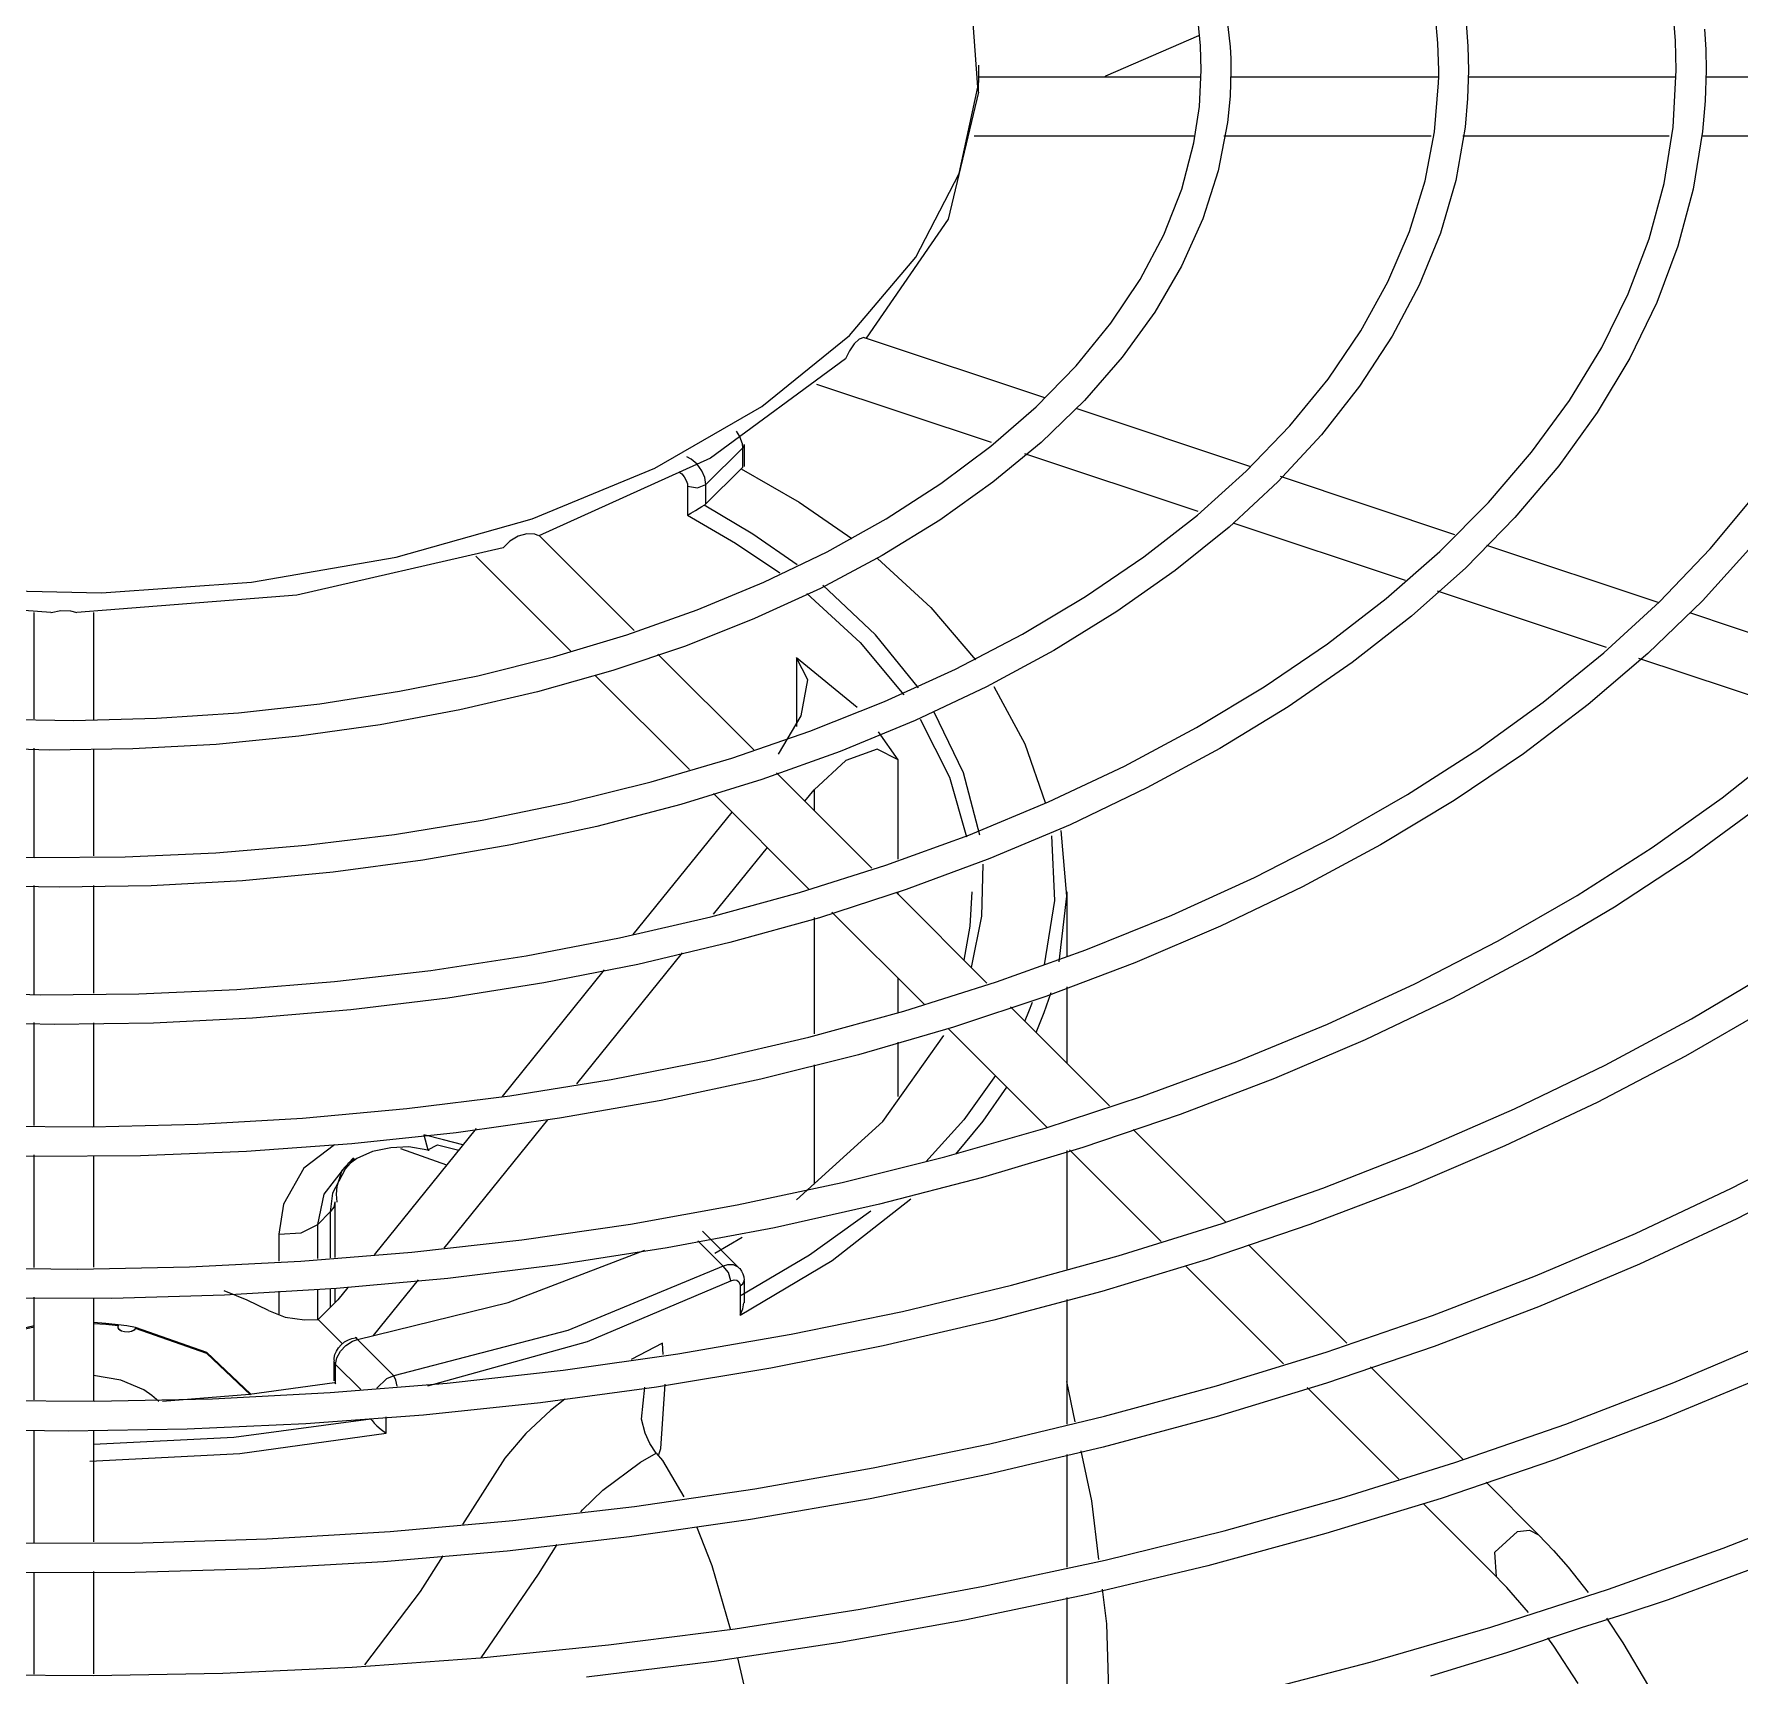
# Model space of a CAD drawing. Extents: x 594 to 813, y 174 to 240.
# Drawn here: x 757.526 to 758.247, y 206.347 to 207.04 of the extents above; entities that cross this region are included whole.
import ezdxf

# ---------------------------------------------------------------- set-up
doc = ezdxf.new("R2010")
doc.units = 0
doc.header["$MEASUREMENT"] = 0
doc.layers.add('AC.REF(S). PIPING', color=3, linetype='CONTINUOUS', lineweight=30)
doc.layers.add('LG-Product', color=3, linetype='CONTINUOUS')

# ---------------------------------------------------------------- blocks, each defined once
blk = doc.blocks.new('UW1-4')
at = {"layer": 'LG-Product', "color": 3, "linetype": 'Continuous'}
for p, q in [((3534.191, 4644.962), (3533.963, 4643.008)), ((3544.626, 4641.314), (3544.89, 4644.993)), ((3515.161, 4643.262), (3515.262, 4644.491)), ((3525.192, 4643.162), (3525.293, 4644.292)), ((3513.936, 4643.755), (3513.888, 4642.893)), ((3524.002, 4644.025), (3523.929, 4643.029)), ((3535.223, 4643.054), (3535.323, 4644.074)), ((3539.211, 4641.781), (3535.294, 4643.486)), ((3513.888, 4642.893), (3513.873, 4642.03)), ((3515.127, 4642.03), (3515.161, 4643.262)), ((3523.929, 4643.029), (3523.904, 4642.03)), ((3525.158, 4642.03), (3525.192, 4643.162)), ((3533.963, 4643.008), (3533.942, 4642.519)), ((3535.189, 4642.03), (3535.223, 4643.054)), ((3513.873, 4642.03), (3513.909, 4640.73)), ((3515.257, 4639.626), (3515.127, 4642.03)), ((3523.904, 4642.03), (3523.94, 4640.823)), ((3525.16, 4641.76), (3525.158, 4642.03)), ((3533.942, 4642.519), (3533.935, 4642.03)), ((3533.935, 4642.03), (3533.971, 4640.925)), ((3535.265, 4640.488), (3535.189, 4642.03)), ((3544.593, 4642.235), (3544.593, 4641.506)), ((3513.878, 4641.749), (3505.098, 4641.749)), ((3523.91, 4641.749), (3515.133, 4641.749)), ((3525.165, 4641.49), (3525.16, 4641.76)), ((3533.939, 4641.749), (3525.161, 4641.749)), ((3525.338, 4639.419), (3525.165, 4641.49)), ((3544.592, 4641.749), (3535.197, 4641.749)), ((3539.245, 4641.765), (3539.211, 4641.781)), ((3544.597, 4641.109), (3544.594, 4641.506)), ((3545.415, 4637.659), (3544.626, 4641.314)), ((3513.909, 4640.73), (3514.016, 4639.432)), ((3523.94, 4640.823), (3524.048, 4639.62)), ((3533.971, 4640.925), (3534.08, 4639.823)), ((3544.597, 4641.101), (3544.597, 4641.109)), ((3544.597, 4641.101), (3545.868, 4635.735)), ((3534.08, 4639.823), (3534.476, 4637.773)), ((3535.493, 4638.953), (3535.265, 4640.488)), ((3505.297, 4639.241), (3514.057, 4639.241)), ((3514.016, 4639.432), (3514.412, 4637.003)), ((3515.644, 4637.236), (3515.257, 4639.626)), ((3515.427, 4639.241), (3524.135, 4639.241)), ((3524.048, 4639.62), (3524.444, 4637.372)), ((3525.738, 4637.354), (3525.338, 4639.419)), ((3525.476, 4639.241), (3534.228, 4639.241)), ((3535.465, 4639.241), (3544.777, 4639.241)), ((3536.006, 4637.005), (3535.493, 4638.953)), ((3534.476, 4637.773), (3535.122, 4635.747)), ((3547.235, 4634.13), (3545.415, 4637.659)), ((3514.412, 4637.003), (3515.058, 4634.593)), ((3516.277, 4634.901), (3515.644, 4637.236)), ((3524.444, 4637.372), (3525.09, 4635.146)), ((3526.398, 4635.211), (3525.738, 4637.354)), ((3536.764, 4635.077), (3536.006, 4637.005)), ((3535.122, 4635.747), (3536.014, 4633.753)), ((3545.868, 4635.735), (3549.341, 4630.705)), ((3517.157, 4632.588), (3516.277, 4634.901)), ((3525.09, 4635.146), (3525.984, 4632.949)), ((3527.304, 4633.094), (3526.398, 4635.211)), ((3537.762, 4633.188), (3536.764, 4635.077)), ((3515.058, 4634.593), (3515.954, 4632.211)), ((3550.037, 4630.821), (3547.235, 4634.13)), ((3536.014, 4633.753), (3537.147, 4631.806)), ((3525.984, 4632.949), (3527.121, 4630.795)), ((3528.451, 4631.017), (3527.304, 4633.094)), ((3538.998, 4631.341), (3537.762, 4633.188)), ((3515.954, 4632.211), (3517.093, 4629.868)), ((3518.279, 4630.312), (3517.157, 4632.588)), ((3537.147, 4631.806), (3538.519, 4629.908)), ((3540.465, 4629.547), (3538.998, 4631.341)), ((3527.121, 4630.795), (3528.499, 4628.685)), ((3529.834, 4628.983), (3528.451, 4631.017)), ((3549.378, 4630.722), (3541.811, 4628.2)), ((3549.38, 4630.716), (3549.44, 4630.732)), ((3549.44, 4630.732), (3549.63, 4630.667)), ((3549.63, 4630.667), (3549.84, 4630.475)), ((3549.84, 4630.475), (3550.045, 4630.177)), ((3553.743, 4627.824), (3550.037, 4630.821)), ((3517.093, 4629.868), (3518.475, 4627.566)), ((3519.641, 4628.077), (3518.279, 4630.312)), ((3538.519, 4629.908), (3540.118, 4628.075)), ((3550.045, 4630.177), (3550.211, 4629.835)), ((3550.211, 4629.835), (3555.905, 4625.649)), ((3542.157, 4627.814), (3540.465, 4629.547)), ((3528.499, 4628.685), (3530.109, 4626.635)), ((3531.449, 4627.005), (3529.834, 4628.983)), ((3544.039, 4626.299), (3551.418, 4628.759)), ((3521.238, 4625.893), (3519.641, 4628.077)), ((3540.476, 4627.755), (3533.103, 4625.297)), ((3540.118, 4628.075), (3541.944, 4626.309)), ((3544.065, 4626.154), (3542.157, 4627.814)), ((3558.253, 4625.22), (3553.743, 4627.824)), ((3518.475, 4627.566), (3520.093, 4625.319)), ((3533.289, 4625.089), (3531.449, 4627.005)), ((3530.109, 4626.635), (3531.949, 4624.647)), ((3541.944, 4626.309), (3543.98, 4624.626)), ((3546.18, 4624.574), (3544.065, 4626.154)), ((3554.492, 4626.217), (3554.492, 4625.29)), ((3554.492, 4626.217), (3554.509, 4626.142)), ((3554.509, 4626.142), (3554.559, 4626.072)), ((3554.578, 4626.256), (3554.559, 4626.072)), ((3554.681, 4626.554), (3554.578, 4626.256)), ((3554.826, 4626.778), (3554.681, 4626.554)), ((3523.064, 4623.765), (3521.238, 4625.893)), ((3535.32, 4623.392), (3542.631, 4625.83)), ((3556.1, 4624.531), (3554.559, 4626.072)), ((3554.559, 4626.072), (3554.559, 4625.244)), ((3555.905, 4625.649), (3563.155, 4622.362)), ((3556.478, 4625.384), (3556.73, 4625.597)), ((3556.73, 4625.597), (3556.913, 4625.696)), ((3520.093, 4625.319), (3521.944, 4623.131)), ((3531.86, 4624.883), (3524.49, 4622.426)), ((3535.347, 4623.243), (3533.289, 4625.089)), ((3554.614, 4625.198), (3552.169, 4623.782)), ((3554.559, 4625.244), (3554.614, 4625.198)), ((3554.614, 4625.198), (3556.1, 4623.712)), ((3556.1, 4624.531), (3556.146, 4624.82)), ((3556.146, 4624.82), (3556.276, 4625.115)), ((3556.276, 4625.115), (3556.478, 4625.384)), ((3556.931, 4624.707), (3556.884, 4624.554)), ((3557.014, 4624.856), (3556.931, 4624.707)), ((3557.125, 4624.982), (3557.014, 4624.856)), ((3557.25, 4625.071), (3557.125, 4624.982)), ((3563.444, 4623.08), (3558.253, 4625.22)), ((3513.696, 4621.813), (3511.787, 4624.107)), ((3531.949, 4624.647), (3534.008, 4622.735)), ((3543.98, 4624.626), (3546.223, 4623.031)), ((3548.492, 4623.084), (3546.18, 4624.574)), ((3556.1, 4623.712), (3556.1, 4624.531)), ((3556.46, 4624.389), (3556.1, 4624.531)), ((3556.876, 4624.464), (3556.46, 4624.389)), ((3556.884, 4624.554), (3556.876, 4624.464)), ((3556.876, 4624.464), (3556.876, 4623.235)), ((3525.114, 4621.703), (3523.064, 4623.765)), ((3552.169, 4623.782), (3549.94, 4622.252)), ((3554.123, 4622.439), (3556.17, 4623.658)), ((3556.132, 4623.684), (3556.1, 4623.712)), ((3556.17, 4623.658), (3556.132, 4623.684)), ((3556.272, 4623.596), (3556.17, 4623.658)), ((3556.385, 4623.528), (3556.272, 4623.596)), ((3556.542, 4623.434), (3556.385, 4623.528)), ((3556.735, 4623.318), (3556.542, 4623.434)), ((3556.874, 4623.236), (3556.735, 4623.318)), ((3521.944, 4623.131), (3524.018, 4621.013)), ((3526.567, 4620.475), (3533.843, 4622.9)), ((3534.008, 4622.735), (3536.281, 4620.904)), ((3537.613, 4621.478), (3535.347, 4623.243)), ((3546.223, 4623.031), (3548.655, 4621.535)), ((3550.987, 4621.692), (3548.492, 4623.084)), ((3556.876, 4623.235), (3554.848, 4622.059)), ((3556.876, 4623.235), (3556.874, 4623.236)), ((3569.175, 4621.463), (3563.444, 4623.08)), ((3511.932, 4621.932), (3514.018, 4619.626)), ((3515.831, 4619.581), (3513.696, 4621.813)), ((3523.14, 4621.976), (3515.865, 4619.551)), ((3552.245, 4621.133), (3554.123, 4622.439)), ((3554.848, 4622.059), (3552.981, 4620.798)), ((3563.131, 4622.369), (3559.129, 4618.367)), ((3563.155, 4622.362), (3563.331, 4622.432)), ((3563.331, 4622.432), (3563.665, 4622.448)), ((3563.665, 4622.448), (3564.029, 4622.344)), ((3564.029, 4622.344), (3564.381, 4622.133)), ((3564.381, 4622.133), (3564.662, 4621.86)), ((3564.662, 4621.86), (3573.375, 4619.855)), ((3527.38, 4619.714), (3525.114, 4621.703)), ((3540.08, 4619.8), (3537.613, 4621.478)), ((3548.861, 4621.408), (3546.599, 4619.332)), ((3548.655, 4621.535), (3551.267, 4620.145)), ((3553.654, 4620.407), (3550.987, 4621.692)), ((3561.802, 4617.494), (3565.817, 4621.509)), ((3575.288, 4620.412), (3569.175, 4621.463)), ((3524.018, 4621.013), (3526.312, 4618.97)), ((3536.281, 4620.904), (3538.753, 4619.165)), ((3556.477, 4619.234), (3553.654, 4620.407)), ((3581.618, 4619.957), (3575.288, 4620.412)), ((3518.077, 4617.645), (3525.207, 4620.021)), ((3529.853, 4617.807), (3527.38, 4619.714)), ((3542.735, 4618.217), (3540.08, 4619.8)), ((3548.935, 4618.179), (3551.172, 4620.284)), ((3551.847, 4619.925), (3549.59, 4617.857)), ((3551.267, 4620.145), (3554.044, 4618.868)), ((3573.375, 4619.855), (3582.667, 4619.121)), ((3587.991, 4620.109), (3581.618, 4619.957)), ((3583.76, 4619.121), (3593.053, 4619.855)), ((3514.574, 4619.121), (3507.083, 4616.624)), ((3514.018, 4619.626), (3516.328, 4617.39)), ((3518.183, 4617.422), (3515.831, 4619.581)), ((3526.312, 4618.97), (3528.813, 4617.013)), ((3538.753, 4619.165), (3541.418, 4617.523)), ((3546.599, 4619.332), (3544.721, 4617.133)), ((3559.444, 4618.181), (3556.477, 4619.234)), ((3581.96, 4619.13), (3581.96, 4614.607)), ((3582.926, 4619.194), (3582.667, 4619.121)), ((3583.346, 4619.215), (3582.926, 4619.194)), ((3583.751, 4619.124), (3583.346, 4619.215)), ((3583.76, 4619.121), (3583.751, 4619.124)), ((3584.468, 4614.631), (3584.468, 4619.13)), ((3545.568, 4616.737), (3542.735, 4618.217)), ((3554.044, 4618.868), (3556.969, 4617.711)), ((3532.526, 4615.988), (3529.853, 4617.807)), ((3541.418, 4617.523), (3544.261, 4615.987)), ((3547.122, 4615.943), (3548.935, 4618.179)), ((3549.59, 4617.857), (3547.749, 4615.654)), ((3556.969, 4617.711), (3560.031, 4616.679)), ((3562.536, 4617.255), (3559.444, 4618.181)), ((3509.181, 4614.68), (3516.704, 4617.187)), ((3516.328, 4617.39), (3518.851, 4615.235)), ((3520.747, 4615.341), (3518.183, 4617.422)), ((3528.813, 4617.013), (3531.516, 4615.147)), ((3549.719, 4615.122), (3552.281, 4617.21)), ((3551.795, 4616.277), (3552.281, 4617.21)), ((3552.281, 4617.21), (3552.281, 4614.314)), ((3558.133, 4617.372), (3554.082, 4613.321)), ((3565.738, 4616.458), (3562.536, 4617.255)), ((3548.566, 4615.367), (3545.568, 4616.737)), ((3552.077, 4614.766), (3551.795, 4616.277)), ((3556.799, 4612.491), (3560.79, 4616.482)), ((3560.031, 4616.679), (3563.21, 4615.778)), ((3569.033, 4615.798), (3565.738, 4616.458)), ((3523.514, 4613.345), (3520.747, 4615.341)), ((3535.389, 4614.264), (3532.526, 4615.988)), ((3543.938, 4616.006), (3542.632, 4613.586)), ((3544.261, 4615.987), (3547.271, 4614.562)), ((3551.717, 4614.112), (3548.566, 4615.367)), ((3563.21, 4615.778), (3566.492, 4615.012)), ((3572.404, 4615.276), (3569.033, 4615.798)), ((3518.851, 4615.235), (3521.581, 4613.165)), ((3531.516, 4615.147), (3534.407, 4613.38)), ((3545.224, 4612.357), (3546.459, 4614.916)), ((3547.059, 4614.62), (3545.823, 4612.17)), ((3553.041, 4613.141), (3552.077, 4614.766)), ((3566.492, 4615.012), (3569.86, 4614.385)), ((3575.832, 4614.896), (3572.404, 4615.276)), ((3579.3, 4614.66), (3575.832, 4614.896)), ((3582.788, 4614.569), (3579.3, 4614.66)), ((3586.278, 4614.625), (3582.788, 4614.569)), ((3538.429, 4612.643), (3535.389, 4614.264)), ((3547.271, 4614.562), (3550.435, 4613.256)), ((3547.982, 4612.911), (3548.82, 4614.088)), ((3555.005, 4612.979), (3551.717, 4614.112)), ((3569.86, 4614.385), (3573.296, 4613.9)), ((3573.296, 4613.9), (3576.782, 4613.559)), ((3513.187, 4611.308), (3510.423, 4613.505)), ((3526.474, 4611.442), (3523.514, 4613.345)), ((3534.407, 4613.38), (3537.478, 4611.718)), ((3542.632, 4613.586), (3541.78, 4611.099)), ((3547.982, 4612.911), (3548.867, 4613.349)), ((3548.867, 4613.349), (3550.187, 4612.876)), ((3550.435, 4613.256), (3553.738, 4612.073)), ((3576.782, 4613.559), (3580.302, 4613.364)), ((3580.302, 4613.364), (3583.836, 4613.317)), ((3581.96, 4613.376), (3581.96, 4608.848)), ((3583.836, 4613.317), (3587.368, 4613.416)), ((3584.468, 4608.784), (3584.468, 4613.395)), ((3521.581, 4613.165), (3524.508, 4611.189)), ((3541.638, 4611.129), (3538.429, 4612.643)), ((3547.982, 4608.716), (3547.982, 4612.911)), ((3550.187, 4612.876), (3551.536, 4611.636)), ((3558.418, 4611.972), (3555.005, 4612.979)), ((3544.532, 4609.73), (3545.224, 4612.357)), ((3545.823, 4612.17), (3545.093, 4609.653)), ((3553.123, 4612.362), (3549.097, 4608.336)), ((3553.738, 4612.073), (3557.167, 4611.018)), ((3561.939, 4611.097), (3558.418, 4611.972)), ((3516.152, 4609.199), (3513.187, 4611.308)), ((3524.508, 4611.189), (3527.624, 4609.312)), ((3529.62, 4609.638), (3526.474, 4611.442)), ((3537.478, 4611.718), (3540.715, 4610.168)), ((3545.001, 4609.731), (3541.638, 4611.129)), ((3551.921, 4611.16), (3551.536, 4611.636)), ((3551.536, 4611.636), (3551.536, 4610.775)), ((3551.743, 4607.435), (3555.785, 4611.477)), ((3557.167, 4611.018), (3560.707, 4610.096)), ((3565.554, 4610.358), (3561.939, 4611.097)), ((3511.625, 4610.923), (3514.58, 4608.755)), ((3555.011, 4610.702), (3559.191, 4605.524)), ((3569.247, 4609.757), (3565.554, 4610.358)), ((3532.939, 4607.939), (3529.62, 4609.638)), ((3540.715, 4610.168), (3544.108, 4608.735)), ((3540.867, 4607.15), (3541.107, 4609.92)), ((3541.507, 4609.695), (3541.389, 4606.964)), ((3548.508, 4608.452), (3545.001, 4609.731)), ((3560.707, 4610.096), (3564.343, 4609.311)), ((3573.001, 4609.297), (3569.247, 4609.757)), ((3519.311, 4607.183), (3516.152, 4609.199)), ((3527.624, 4609.312), (3530.917, 4607.541)), ((3555.778, 4606.384), (3553.506, 4609.197)), ((3564.343, 4609.311), (3568.059, 4608.665)), ((3576.799, 4608.981), (3573.001, 4609.297)), ((3580.626, 4608.81), (3576.799, 4608.981)), ((3588.297, 4608.905), (3584.464, 4608.785)), ((3514.58, 4608.755), (3517.731, 4606.681)), ((3544.108, 4608.735), (3547.644, 4607.424)), ((3544.457, 4606.31), (3544.399, 4608.503)), ((3552.144, 4607.299), (3548.508, 4608.452)), ((3568.059, 4608.665), (3571.839, 4608.161)), ((3571.839, 4608.161), (3575.668, 4607.802)), ((3584.464, 4608.785), (3580.626, 4608.81)), ((3530.917, 4607.541), (3534.378, 4605.882)), ((3536.423, 4606.35), (3532.939, 4607.939)), ((3547.644, 4607.424), (3551.309, 4606.239)), ((3575.668, 4607.802), (3579.529, 4607.589)), ((3579.529, 4607.589), (3583.406, 4607.523)), ((3581.96, 4607.593), (3581.96, 4603.049)), ((3583.406, 4607.523), (3587.281, 4607.604)), ((3584.468, 4603), (3584.468, 4607.598)), ((3522.654, 4605.265), (3519.311, 4607.183)), ((3540.866, 4607.332), (3540.866, 4604.606)), ((3541.18, 4604.382), (3540.867, 4607.15)), ((3541.389, 4606.964), (3541.816, 4604.244)), ((3548.06, 4607.298), (3544.237, 4603.475)), ((3544.878, 4607.332), (3544.961, 4605.888)), ((3547.982, 4607.219), (3547.982, 4607.322)), ((3555.898, 4606.274), (3552.144, 4607.299)), ((3517.731, 4606.681), (3521.068, 4604.708)), ((3540.059, 4604.877), (3536.423, 4606.35)), ((3544.893, 4604.132), (3544.457, 4606.31)), ((3546.891, 4602.583), (3550.786, 4606.478)), ((3551.309, 4606.239), (3555.09, 4605.186)), ((3551.536, 4606.253), (3551.536, 4601.338)), ((3559.752, 4605.383), (3555.898, 4606.274)), ((3526.171, 4603.453), (3522.654, 4605.265)), ((3534.378, 4605.882), (3537.994, 4604.339)), ((3544.961, 4605.888), (3545.211, 4604.45)), ((3563.696, 4604.628), (3559.752, 4605.383)), ((3521.068, 4604.708), (3524.581, 4602.842)), ((3543.836, 4603.525), (3540.059, 4604.877)), ((3555.09, 4605.186), (3558.974, 4604.267)), ((3561.556, 4599.228), (3557.095, 4604.752)), ((3567.712, 4604.013), (3563.696, 4604.628)), ((3514.49, 4601.966), (3511.021, 4604.023)), ((3537.994, 4604.339), (3541.754, 4602.918)), ((3558.974, 4604.267), (3562.946, 4603.486)), ((3560.391, 4604.039), (3564.711, 4598.688)), ((3571.786, 4603.541), (3567.712, 4604.013)), ((3529.853, 4601.751), (3526.171, 4603.453)), ((3540.866, 4603.319), (3540.866, 4600.104)), ((3547.741, 4602.299), (3543.836, 4603.525)), ((3547.982, 4602.238), (3547.982, 4603.673)), ((3562.946, 4603.486), (3566.992, 4602.846)), ((3575.902, 4603.212), (3571.786, 4603.541)), ((3580.047, 4603.028), (3575.902, 4603.212)), ((3588.354, 4603.097), (3584.202, 4602.989)), ((3511.182, 4602.451), (3514.737, 4600.393)), ((3524.581, 4602.842), (3528.26, 4601.087)), ((3543.239, 4602.478), (3539.061, 4598.3)), ((3541.813, 4602.234), (3541.522, 4603.079)), ((3541.754, 4602.918), (3545.647, 4601.622)), ((3542.32, 4602.66), (3542.474, 4602.269)), ((3566.992, 4602.846), (3571.097, 4602.349)), ((3584.202, 4602.989), (3580.047, 4603.028)), ((3518.137, 4600.012), (3514.49, 4601.966)), ((3533.689, 4600.164), (3529.853, 4601.751)), ((3542.156, 4601.395), (3541.813, 4602.234)), ((3542.474, 4602.269), (3542.64, 4601.879)), ((3551.762, 4601.202), (3547.741, 4602.299)), ((3571.097, 4602.349), (3575.247, 4601.997)), ((3575.247, 4601.997), (3579.425, 4601.791)), ((3579.425, 4601.791), (3583.617, 4601.732)), ((3581.96, 4601.799), (3581.96, 4597.405)), ((3583.617, 4601.732), (3587.807, 4601.82)), ((3584.468, 4597.462), (3584.468, 4601.808)), ((3528.26, 4601.087), (3532.095, 4599.448)), ((3541.694, 4597.386), (3545.87, 4601.562)), ((3545.647, 4601.622), (3549.659, 4600.456)), ((3548.632, 4597.637), (3546.061, 4601.271)), ((3547.982, 4598.694), (3547.982, 4600.99)), ((3555.885, 4600.238), (3551.762, 4601.202)), ((3514.737, 4600.393), (3518.468, 4598.442)), ((3549.659, 4600.456), (3553.778, 4599.424)), ((3560.097, 4599.411), (3555.885, 4600.238)), ((3521.953, 4598.166), (3518.137, 4600.012)), ((3537.669, 4598.698), (3533.689, 4600.164)), ((3543.879, 4599.571), (3545.216, 4597.712)), ((3551.536, 4600.029), (3551.536, 4594.995)), ((3532.095, 4599.448), (3536.075, 4597.931)), ((3544.392, 4597.651), (3543.393, 4599.085)), ((3553.778, 4599.424), (3557.991, 4598.528)), ((3564.385, 4598.724), (3560.097, 4599.411)), ((3518.468, 4598.442), (3522.363, 4596.603)), ((3525.927, 4596.433), (3521.953, 4598.166)), ((3541.779, 4597.356), (3537.669, 4598.698)), ((3557.991, 4598.528), (3562.284, 4597.772)), ((3568.734, 4598.177), (3564.385, 4598.724)), ((3573.13, 4597.774), (3568.734, 4598.177)), ((3536.075, 4597.931), (3540.188, 4596.539)), ((3546.009, 4596.142), (3541.779, 4597.356)), ((3545.548, 4596.258), (3544.392, 4597.651)), ((3545.216, 4597.712), (3546.821, 4595.925)), ((3552.28, 4594.324), (3548.632, 4597.637)), ((3562.284, 4597.772), (3566.643, 4597.158)), ((3567.16, 4592.288), (3562.781, 4597.711)), ((3565.802, 4597.337), (3570.105, 4592.008)), ((3577.559, 4597.516), (3573.13, 4597.774)), ((3582.007, 4597.404), (3577.559, 4597.516)), ((3586.458, 4597.437), (3582.007, 4597.404)), ((3512.8, 4594.813), (3508.91, 4596.827)), ((3538.061, 4597.3), (3534.148, 4593.387)), ((3566.36, 4596.646), (3567.185, 4596.865)), ((3566.643, 4597.158), (3571.055, 4596.687)), ((3567.439, 4596.646), (3566.989, 4596.536)), ((3567.185, 4596.865), (3568.019, 4597.073)), ((3567.849, 4596.439), (3567.439, 4596.646)), ((3568.019, 4597.073), (3567.849, 4596.439)), ((3571.055, 4596.687), (3575.506, 4596.362)), ((3571.779, 4596.646), (3573.076, 4595.666)), ((3522.363, 4596.603), (3526.413, 4594.88)), ((3530.05, 4594.818), (3525.927, 4596.433)), ((3536.881, 4592.573), (3540.752, 4596.444)), ((3540.188, 4596.539), (3544.423, 4595.276)), ((3540.866, 4596.407), (3540.866, 4591.406)), ((3550.347, 4595.061), (3546.009, 4596.142)), ((3566.989, 4596.536), (3566.541, 4596.422)), ((3568.992, 4596.498), (3567.049, 4595.805)), ((3567.794, 4596.407), (3567.82, 4596.416)), ((3567.82, 4596.416), (3567.846, 4596.425)), ((3567.846, 4596.425), (3568.64, 4596.562)), ((3568.64, 4596.562), (3569.41, 4596.522)), ((3569.41, 4596.522), (3570.186, 4596.363)), ((3570.186, 4596.363), (3570.841, 4596.074)), ((3570.841, 4596.074), (3571.104, 4595.87)), ((3570.944, 4596.065), (3571.208, 4595.857)), ((3570.983, 4596.097), (3570.987, 4596.095)), ((3570.987, 4596.095), (3570.992, 4596.092)), ((3570.992, 4596.092), (3571.479, 4595.569)), ((3575.506, 4596.362), (3579.982, 4596.183)), ((3579.982, 4596.183), (3584.468, 4596.15)), ((3581.96, 4596.201), (3581.96, 4591.479)), ((3584.468, 4596.15), (3588.949, 4596.265)), ((3584.468, 4591.47), (3584.468, 4596.224)), ((3508.632, 4595.552), (3512.576, 4593.526)), ((3544.423, 4595.276), (3548.768, 4594.146)), ((3571.104, 4595.87), (3571.324, 4595.629)), ((3571.208, 4595.857), (3571.865, 4594.604)), ((3572.218, 4594.56), (3571.351, 4595.696)), ((3571.479, 4595.569), (3571.686, 4594.892)), ((3573.076, 4595.666), (3573.94, 4594.14)), ((3516.856, 4592.909), (3512.8, 4594.813)), ((3526.413, 4594.88), (3530.607, 4593.279)), ((3534.31, 4593.326), (3530.05, 4594.818)), ((3554.779, 4594.114), (3550.347, 4595.061)), ((3571.708, 4594.567), (3571.684, 4594.227)), ((3571.686, 4594.892), (3571.708, 4594.567)), ((3571.865, 4594.604), (3571.967, 4593.815)), ((3572.491, 4593.291), (3572.218, 4594.56)), ((3550.767, 4591.772), (3547.445, 4594.364)), ((3548.768, 4594.146), (3553.21, 4593.151)), ((3549.138, 4593.852), (3551.721, 4591.989)), ((3559.293, 4593.306), (3554.779, 4594.114)), ((3571.765, 4594.249), (3571.765, 4591.898)), ((3571.765, 4594.249), (3571.817, 4594.024)), ((3571.817, 4594.024), (3571.967, 4593.815)), ((3571.967, 4593.815), (3572.491, 4593.291)), ((3571.967, 4593.815), (3571.967, 4591.885)), ((3573.94, 4594.14), (3574.129, 4592.878)), ((3512.576, 4593.526), (3516.684, 4591.612)), ((3530.607, 4593.279), (3534.936, 4591.803)), ((3538.697, 4591.959), (3534.31, 4593.326)), ((3553.21, 4593.151), (3557.736, 4592.295)), ((3563.877, 4592.638), (3559.293, 4593.306)), ((3572.491, 4591.851), (3572.491, 4593.291)), ((3573.193, 4592.929), (3572.491, 4593.291)), ((3521.067, 4591.119), (3516.856, 4592.909)), ((3533.194, 4592.432), (3529.035, 4588.273)), ((3555.142, 4592.414), (3554.578, 4592.756)), ((3556.249, 4592.999), (3554.709, 4591.459)), ((3555.719, 4592.078), (3555.142, 4592.414)), ((3556.443, 4592.594), (3555.376, 4591.528)), ((3557.736, 4592.295), (3562.335, 4591.58)), ((3568.517, 4592.112), (3563.877, 4592.638)), ((3574.129, 4592.878), (3573.193, 4592.929)), ((3574.129, 4592.878), (3574.129, 4591.743)), ((3516.684, 4591.612), (3520.946, 4589.816)), ((3534.936, 4591.803), (3539.387, 4590.455)), ((3543.199, 4590.723), (3538.697, 4591.959)), ((3554.658, 4589.461), (3550.767, 4591.772)), ((3551.721, 4591.989), (3554.614, 4590.285)), ((3554.736, 4591.485), (3554.94, 4591.583)), ((3554.94, 4591.583), (3555.193, 4591.583)), ((3555.193, 4591.583), (3555.376, 4591.528)), ((3564.448, 4589.995), (3558.678, 4592.197)), ((3562.335, 4591.58), (3566.993, 4591.007)), ((3573.199, 4591.731), (3568.517, 4592.112)), ((3577.909, 4591.494), (3573.199, 4591.731)), ((3525.425, 4589.448), (3521.067, 4591.119)), ((3531.709, 4587.401), (3535.851, 4591.543)), ((3554.492, 4590.905), (3554.492, 4589.978)), ((3554.536, 4590.787), (3554.492, 4590.904)), ((3554.503, 4591.07), (3554.493, 4590.94)), ((3554.493, 4590.94), (3554.495, 4590.922)), ((3554.495, 4590.922), (3554.497, 4590.904)), ((3554.542, 4591.197), (3554.503, 4591.07)), ((3554.596, 4591.319), (3554.542, 4591.197)), ((3554.674, 4591.422), (3554.596, 4591.319)), ((3554.711, 4590.869), (3554.665, 4590.763)), ((3554.693, 4591.438), (3554.674, 4591.422)), ((3554.714, 4591.454), (3554.693, 4591.438)), ((3554.797, 4590.932), (3554.711, 4590.869)), ((3554.714, 4591.453), (3554.736, 4591.485)), ((3554.914, 4590.943), (3554.797, 4590.932)), ((3555.046, 4590.9), (3554.914, 4590.943)), ((3555.046, 4590.9), (3555.143, 4591.254)), ((3561.101, 4588.352), (3555.046, 4590.9)), ((3555.143, 4591.254), (3555.376, 4591.528)), ((3555.376, 4591.528), (3561.931, 4588.816)), ((3566.993, 4591.007), (3571.696, 4590.579)), ((3570.134, 4588.604), (3568.241, 4590.949)), ((3582.635, 4591.403), (3577.909, 4591.494)), ((3587.363, 4591.458), (3582.635, 4591.403)), ((3539.387, 4590.455), (3543.95, 4589.24)), ((3547.806, 4589.619), (3543.199, 4590.723)), ((3554.658, 4590.69), (3554.536, 4590.787)), ((3554.665, 4590.763), (3554.658, 4590.69)), ((3554.658, 4590.69), (3554.658, 4589.461)), ((3571.217, 4590.631), (3571.639, 4590.109)), ((3571.696, 4590.579), (3576.432, 4590.297)), ((3571.765, 4590.577), (3571.765, 4589.981)), ((3571.967, 4590.567), (3571.967, 4589.779)), ((3572.491, 4589.269), (3572.491, 4590.544)), ((3574.129, 4590.472), (3574.129, 4589.478)), ((3575.47, 4590.091), (3576.443, 4590.478)), ((3576.432, 4590.297), (3581.187, 4590.162)), ((3581.187, 4590.162), (3585.948, 4590.172)), ((3581.96, 4590.176), (3581.96, 4585.821)), ((3584.468, 4585.876), (3584.468, 4590.22)), ((3520.946, 4589.816), (3525.352, 4588.141)), ((3529.919, 4587.9), (3525.425, 4589.448)), ((3540.866, 4590.117), (3540.866, 4584.86)), ((3552.503, 4588.652), (3547.806, 4589.619)), ((3554.536, 4589.723), (3554.494, 4589.978)), ((3554.657, 4589.464), (3554.536, 4589.723)), ((3554.658, 4589.461), (3554.657, 4589.464)), ((3570.813, 4588.431), (3564.448, 4589.995)), ((3572.476, 4589.269), (3571.639, 4590.109)), ((3574.57, 4589.648), (3573.87, 4589.379)), ((3574.57, 4589.648), (3575.47, 4590.091)), ((3543.95, 4589.24), (3548.613, 4588.159)), ((3561.931, 4588.816), (3569.276, 4586.895)), ((3572.476, 4589.269), (3571.45, 4588.242)), ((3573.055, 4589.258), (3572.476, 4589.269)), ((3573.87, 4589.379), (3573.055, 4589.258)), ((3577.175, 4587.88), (3580.187, 4588.943)), ((3577.175, 4587.835), (3580.187, 4588.898)), ((3580.185, 4588.903), (3580.25, 4588.828)), ((3580.187, 4588.943), (3580.548, 4589.004)), ((3580.187, 4588.898), (3580.254, 4588.824)), ((3580.25, 4588.828), (3580.362, 4588.771)), ((3580.254, 4588.824), (3580.367, 4588.77)), ((3580.362, 4588.771), (3580.43, 4588.754)), ((3580.367, 4588.77), (3580.502, 4588.743)), ((3580.43, 4588.754), (3580.501, 4588.744)), ((3580.501, 4588.744), (3580.645, 4588.75)), ((3580.502, 4588.743), (3580.645, 4588.75)), ((3580.548, 4589.004), (3580.914, 4589.055)), ((3580.645, 4588.75), (3580.776, 4588.787)), ((3580.645, 4588.75), (3580.776, 4588.786)), ((3580.776, 4588.786), (3580.87, 4588.847)), ((3580.776, 4588.787), (3580.829, 4588.815)), ((3580.829, 4588.815), (3580.872, 4588.85)), ((3580.87, 4588.847), (3580.92, 4588.927)), ((3580.872, 4588.85), (3580.919, 4588.932)), ((3580.919, 4588.932), (3580.911, 4589.016)), ((3580.914, 4589.055), (3581.434, 4589.109)), ((3580.914, 4589.01), (3581.434, 4589.064)), ((3580.92, 4588.927), (3580.914, 4589.01)), ((3581.434, 4589.109), (3581.96, 4589.141)), ((3581.434, 4589.064), (3581.96, 4589.097)), ((3584.468, 4589), (3586.104, 4588.62)), ((3584.468, 4588.956), (3586.104, 4588.575)), ((3515.238, 4586.61), (3510.834, 4588.48)), ((3525.352, 4588.141), (3529.892, 4586.591)), ((3548.613, 4588.159), (3553.364, 4587.216)), ((3557.281, 4587.823), (3552.503, 4588.652)), ((3557.907, 4587.799), (3557.939, 4588.281)), ((3557.939, 4588.281), (3559.263, 4587.586)), ((3567.849, 4586.472), (3561.101, 4588.352)), ((3569.276, 4586.895), (3570.813, 4588.431)), ((3570.813, 4588.431), (3570.862, 4588.498)), ((3571.021, 4588.357), (3570.813, 4588.431)), ((3570.862, 4588.498), (3570.906, 4588.514)), ((3571.055, 4588.471), (3570.903, 4588.502)), ((3571.307, 4588.178), (3571.021, 4588.357)), ((3571.199, 4588.417), (3571.055, 4588.471)), ((3571.358, 4588.325), (3571.199, 4588.417)), ((3571.537, 4587.938), (3571.307, 4588.178)), ((3571.501, 4588.206), (3571.358, 4588.325)), ((3571.611, 4588.079), (3571.501, 4588.206)), ((3571.701, 4587.938), (3571.611, 4588.079)), ((3528.036, 4587.274), (3524.121, 4583.359)), ((3534.537, 4586.479), (3529.919, 4587.9)), ((3562.125, 4587.135), (3557.281, 4587.823)), ((3571.737, 4587.378), (3570.671, 4586.312)), ((3571.686, 4587.661), (3571.537, 4587.938)), ((3571.737, 4587.378), (3571.686, 4587.661)), ((3571.765, 4587.794), (3571.701, 4587.938)), ((3571.737, 4587.378), (3571.788, 4587.449)), ((3571.737, 4586.559), (3571.737, 4587.378)), ((3571.796, 4587.644), (3571.765, 4587.794)), ((3571.788, 4587.449), (3571.805, 4587.524)), ((3571.79, 4587.524), (3571.796, 4587.584)), ((3571.796, 4587.584), (3571.796, 4587.644)), ((3571.805, 4586.686), (3571.805, 4587.523)), ((3575.334, 4586.141), (3577.175, 4587.88)), ((3575.334, 4586.096), (3577.175, 4587.835)), ((3511.224, 4586.938), (3515.695, 4585.076)), ((3519.788, 4584.859), (3515.238, 4586.61)), ((3529.892, 4586.591), (3534.555, 4585.169)), ((3540.509, 4584.953), (3540.865, 4586.655)), ((3553.364, 4587.216), (3558.19, 4586.414)), ((3558.009, 4583.823), (3557.829, 4586.544)), ((3567.024, 4586.589), (3562.125, 4587.135)), ((3571.966, 4586.187), (3567.024, 4586.589)), ((3569.138, 4586.459), (3569.197, 4586.706)), ((3569.197, 4586.706), (3569.276, 4586.895)), ((3569.276, 4586.895), (3569.582, 4586.768)), ((3569.582, 4586.768), (3570.001, 4586.377)), ((3571.763, 4586.589), (3571.737, 4586.559)), ((3571.783, 4586.621), (3571.763, 4586.589)), ((3575.379, 4586.121), (3571.783, 4586.621)), ((3579.835, 4586.3), (3580.811, 4586.706)), ((3580.811, 4586.706), (3581.96, 4586.914)), ((3526.84, 4582.532), (3530.717, 4586.409)), ((3539.27, 4585.188), (3534.537, 4586.479)), ((3558.19, 4586.414), (3563.08, 4585.754)), ((3558.828, 4585.069), (3558.675, 4586.417)), ((3562.06, 4585.907), (3562.671, 4585.431)), ((3576.936, 4585.931), (3571.966, 4586.187)), ((3579.041, 4585.824), (3575.379, 4586.121)), ((3581.922, 4585.82), (3576.936, 4585.931)), ((3579.204, 4585.816), (3579.491, 4586.071)), ((3579.491, 4586.071), (3579.835, 4586.3)), ((3586.912, 4585.856), (3581.922, 4585.82)), ((3534.555, 4585.169), (3539.33, 4583.88)), ((3544.107, 4584.031), (3539.27, 4585.188)), ((3562.671, 4585.431), (3563.703, 4584.463)), ((3563.08, 4585.754), (3568.021, 4585.237)), ((3568.021, 4585.237), (3573.001, 4584.866)), ((3569.607, 4584.478), (3569.607, 4585.17)), ((3515.695, 4585.076), (3520.309, 4583.336)), ((3524.474, 4583.23), (3519.788, 4584.859)), ((3558.465, 4584.036), (3558.672, 4584.468)), ((3558.672, 4584.468), (3558.828, 4585.069)), ((3563.703, 4584.463), (3564.592, 4583.426)), ((3569.609, 4584.48), (3569.607, 4584.478)), ((3575.783, 4583.612), (3569.607, 4584.478)), ((3569.813, 4584.631), (3569.609, 4584.48)), ((3569.996, 4584.79), (3569.813, 4584.631)), ((3570.105, 4584.9), (3569.996, 4584.79)), ((3570.196, 4585.009), (3570.105, 4584.9)), ((3570.196, 4585.009), (3570.251, 4585.073)), ((3570.251, 4585.073), (3576.038, 4584.291)), ((3573.001, 4584.866), (3578.007, 4584.64)), ((3578.007, 4584.64), (3583.026, 4584.562)), ((3581.96, 4584.594), (3581.96, 4579.885)), ((3583.026, 4584.562), (3588.045, 4584.629)), ((3584.468, 4579.841), (3584.468, 4584.603)), ((3539.33, 4583.88), (3544.207, 4582.724)), ((3539.809, 4581.616), (3540.251, 4583.726)), ((3549.035, 4583.009), (3544.107, 4584.031)), ((3558.084, 4583.578), (3558.009, 4583.823)), ((3558.196, 4583.637), (3558.465, 4584.036)), ((3576.038, 4584.291), (3581.96, 4583.998)), ((3520.309, 4583.336), (3525.056, 4581.721)), ((3529.287, 4581.728), (3524.474, 4583.23)), ((3540.866, 4583.571), (3540.866, 4578.821)), ((3554.043, 4582.126), (3549.035, 4583.009)), ((3557.932, 4583.314), (3557.033, 4581.792)), ((3558.196, 4583.637), (3557.932, 4583.314)), ((3558.869, 4583.248), (3558.196, 4583.637)), ((3560.453, 4582.065), (3558.869, 4583.248)), ((3564.592, 4583.426), (3566.385, 4580.624)), ((3582.116, 4583.298), (3575.783, 4583.612)), ((3523.162, 4582.401), (3520.946, 4580.184)), ((3544.207, 4582.724), (3549.173, 4581.706)), ((3522.719, 4578.411), (3525.812, 4581.504)), ((3525.056, 4581.721), (3529.926, 4580.235)), ((3534.215, 4580.355), (3529.287, 4581.728)), ((3539.509, 4579.135), (3539.809, 4581.616)), ((3549.173, 4581.706), (3554.219, 4580.828)), ((3559.121, 4581.383), (3554.043, 4582.126)), ((3561.317, 4581.237), (3560.453, 4582.065)), ((3513.145, 4579.619), (3508.441, 4581.473)), ((3554.219, 4580.828), (3559.331, 4580.091)), ((3564.254, 4580.783), (3559.121, 4581.383)), ((3561.379, 4581.16), (3561.317, 4581.237)), ((3569.433, 4580.326), (3564.254, 4580.783)), ((3520.946, 4580.184), (3520.317, 4579.525)), ((3521.333, 4580.373), (3520.946, 4580.185)), ((3521.833, 4580.322), (3521.333, 4580.373)), ((3522.796, 4579.449), (3521.833, 4580.322)), ((3529.926, 4580.235), (3534.909, 4578.88)), ((3539.249, 4579.115), (3534.215, 4580.355)), ((3556.504, 4580.533), (3555.852, 4578.892)), ((3559.331, 4580.091), (3564.499, 4579.498)), ((3574.643, 4580.015), (3569.433, 4580.326)), ((3517.989, 4577.887), (3513.145, 4579.619)), ((3520.317, 4579.525), (3519.696, 4578.815)), ((3522.721, 4578.413), (3522.796, 4579.449)), ((3563.167, 4578.524), (3562.389, 4579.771)), ((3564.499, 4579.498), (3569.709, 4579.049)), ((3579.874, 4579.849), (3574.643, 4580.015)), ((3585.113, 4579.829), (3579.874, 4579.849)), ((3510.642, 4579.213), (3515.477, 4577.433)), ((3519.696, 4578.815), (3518.854, 4577.754)), ((3534.909, 4578.88), (3539.994, 4577.66)), ((3544.377, 4578.011), (3539.249, 4579.115)), ((3555.852, 4578.892), (3555.071, 4576.219)), ((3567.214, 4579.302), (3568.167, 4577.784)), ((3569.709, 4579.049), (3574.951, 4578.746)), ((3574.951, 4578.746), (3580.212, 4578.589)), ((3581.96, 4578.635), (3581.96, 4574.31)), ((3522.961, 4576.281), (3517.989, 4577.887)), ((3521.372, 4576.904), (3522.284, 4577.959)), ((3522.284, 4577.959), (3522.502, 4578.19)), ((3522.502, 4578.19), (3522.719, 4578.411)), ((3539.179, 4576.42), (3539.357, 4577.882)), ((3549.589, 4577.044), (3544.377, 4578.011)), ((3565.595, 4574.992), (3563.167, 4578.524)), ((3580.212, 4578.589), (3585.48, 4578.579)), ((3584.468, 4574.294), (3584.468, 4578.595)), ((3515.477, 4577.433), (3517.3, 4576.831)), ((3539.994, 4577.66), (3545.171, 4576.576)), ((3540.866, 4577.543), (3540.866, 4573.4)), ((3568.167, 4577.784), (3570.511, 4574.699)), ((3517.3, 4576.831), (3519.149, 4576.255)), ((3518.074, 4576.668), (3517.387, 4575.621)), ((3545.171, 4576.576), (3550.428, 4575.632)), ((3554.873, 4576.218), (3549.589, 4577.044)), ((3519.149, 4576.255), (3522.297, 4575.204)), ((3520.303, 4575.481), (3520.558, 4575.84)), ((3528.053, 4574.803), (3522.961, 4576.281)), ((3539.039, 4572.221), (3539.179, 4576.42)), ((3560.219, 4575.533), (3554.873, 4576.218)), ((3517.387, 4575.621), (3516.309, 4573.797)), ((3519.269, 4573.899), (3520.303, 4575.481)), ((3522.297, 4575.204), (3525.502, 4574.218)), ((3550.428, 4575.632), (3555.755, 4574.829)), ((3565.613, 4574.991), (3560.219, 4575.533)), ((3533.254, 4573.457), (3528.053, 4574.803)), ((3554.769, 4574.988), (3554.274, 4572.857)), ((3555.755, 4574.829), (3561.139, 4574.168)), ((3571.045, 4574.594), (3565.613, 4574.991)), ((3576.504, 4574.342), (3571.045, 4574.594)), ((3581.977, 4574.236), (3576.504, 4574.342)), ((3587.452, 4574.276), (3581.977, 4574.236))]:
    blk.add_line(p, q, dxfattribs=at)
blk = doc.blocks.new('A$C5B2C3915')
at = {"layer": 'LG-Product', "xscale": -1}
blk.add_blockref('UW1-4', (3895.38, -4026.948), dxfattribs=at)

msp = doc.modelspace()

# ---------------------------------------------------------------- block references
at = {"layer": 'AC.REF(S). PIPING', "linetype": 'Continuous', "xscale": 0.0099999999999909, "yscale": 0.0099999999999909, "zscale": 0.0099999999999909}
msp.add_blockref('A$C5B2C3915', (754.41716, 200.87435), dxfattribs=at)

doc.saveas('drawing.dxf')
